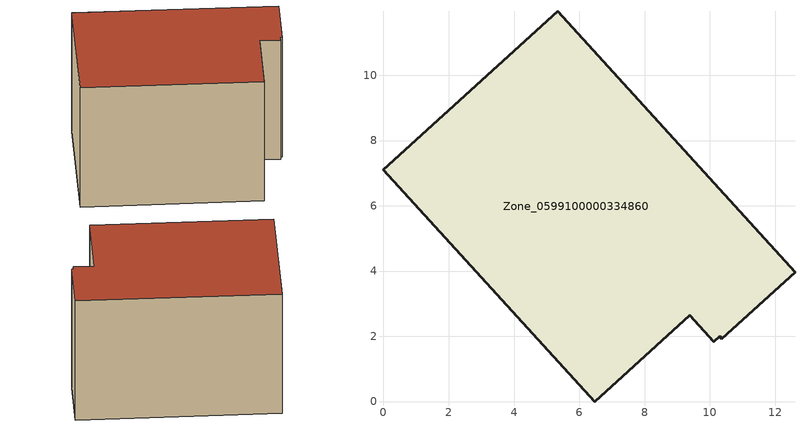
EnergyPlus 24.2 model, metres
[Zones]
Zone_0599100000334860
 floor ground (C_G): 10.12,1.83 9.38,2.64 6.47,0 0,7.11 5.33,11.96 12.61,3.96 10.36,1.92 10.3,2 z1.06
 wall outside (C_F): 5.33,11.96 0,7.11 6.47,0 9.38,2.64 10.12,1.83 10.3,2 10.36,1.92 12.61,3.96 5.33,11.96 z1.06:8.47
 roof outside (C_R): 9.38,2.64 10.12,1.83 10.3,2 10.36,1.92 12.61,3.96 5.33,11.96 0,7.11 6.47,0 z8.47
[BUILDING]
Pand.0599100000334860: North Axis=0; Terrain=City; Loads Convergence Tolerance Value=0.04; Temperature Convergence Tolerance Value=0.4; Solar Distribution=FullExterior; Maximum Number of Warmup Days=25; Minimum Number of Warmup Days=1
[Site:Location]
Rotterdam.The.Hague.AP_ZH_NLD Design_Conditions: Latitude=51.96; Longitude=4.45; Time Zone=1; Elevation=-4.5
[SITE:GROUNDTEMPERATURE:BUILDINGSURFACE]
18, 18, 18, 18, 18, 18, 18, 18, 18, 18, 18, 18
[MATERIAL] Thermal Absorptance=0.9; Solar Absorptance=0.7; Visible Absorptance=0.7
Name | Roughness | Thickness | Conductivity | Density | Specific Heat
G.TI.1975-1991 | MediumSmooth | 0.15 | 0.288461 | 540 | 1210
F.TI.1975-1991 | Rough | 0.3 | 0.230769 | 1920 | 840
R.TI.1975-1991 | MediumRough | 0.2 | 0.153846 | 1500 | 1000
[CONSTRUCTION]
C_G: G.TI.1975-1991
C_F: F.TI.1975-1991
C_R: R.TI.1975-1991
[ZONE]
Zone_0599100000334860: Type=1; Multiplier=1; Ceiling Height=Autocalculate; Volume=Autocalculate; Floor Area=autocalculate; Part of Total Floor Area=Yes
[ZONEINFILTRATION:DESIGNFLOWRATE]
Infil_Zone_0599100000334860: Zone or ZoneList or Space or SpaceList=Zone_0599100000334860; Schedule=AlwaysOn; Design Flow Rate Calculation Method=Flow/Area; Flow Rate per Floor Area=0.003; Constant Term Coefficient=1; Temperature Term Coefficient=0; Velocity Term Coefficient=0; Velocity Squared Term Coefficient=0
[HVACTEMPLATE:ZONE:IDEALLOADSAIRSYSTEM]
Zone_0599100000334860: Maximum Heating Supply Air Temperature=50; Minimum Cooling Supply Air Temperature=13; Maximum Heating Supply Air Humidity Ratio=0.0156; Minimum Cooling Supply Air Humidity Ratio=0.0077; Heating Limit=NoLimit; Cooling Limit=NoLimit; Dehumidification Control Type=ConstantSensibleHeatRatio; Cooling Sensible Heat Ratio=0.7; Dehumidification Setpoint=60; Humidification Control Type=None; Humidification Setpoint=30; Outdoor Air Method=None; Outdoor Air Flow Rate per Person=0.00944; Outdoor Air Flow Rate per Zone Floor Area=0; Outdoor Air Flow Rate per Zone=0; Demand Controlled Ventilation Type=None; Outdoor Air Economizer Type=NoEconomizer; Heat Recovery Type=None; Sensible Heat Recovery Effectiveness=0.7; Latent Heat Recovery Effectiveness=0.65
[ZONECONTROL:THERMOSTAT]
ThermostatControl_Zone_0599100000334860: Zone or ZoneList=Zone_0599100000334860; Control Type Schedule=DualSetpointControlType; Control 1=Thermostat_Zone_0599100000334860; Temperature Difference Between Cutout And Setpoint=0
[THERMOSTATSETPOINT:DUALSETPOINT]
Thermostat_Zone_0599100000334860: Heating Setpoint Temperature Schedule=HeatingSetpoint_Zone_0599100000334860; Cooling Setpoint Temperature Schedule=CoolingSetpoint_Zone_0599100000334860
[SCHEDULE:COMPACT]
HeatingSetpoint_Zone_0599100000334860: Through: 12/31, For: AllDays, Until: 24:00, 21
CoolingSetpoint_Zone_0599100000334860: Through: 12/31, For: AllDays, Until: 24:00, 24
DualSetpointControlType: Through: 12/31, For: AllDays, Until: 24:00, 4
AlwaysOn: Through: 12/31, For: AllDays, Until: 24:00, 1
